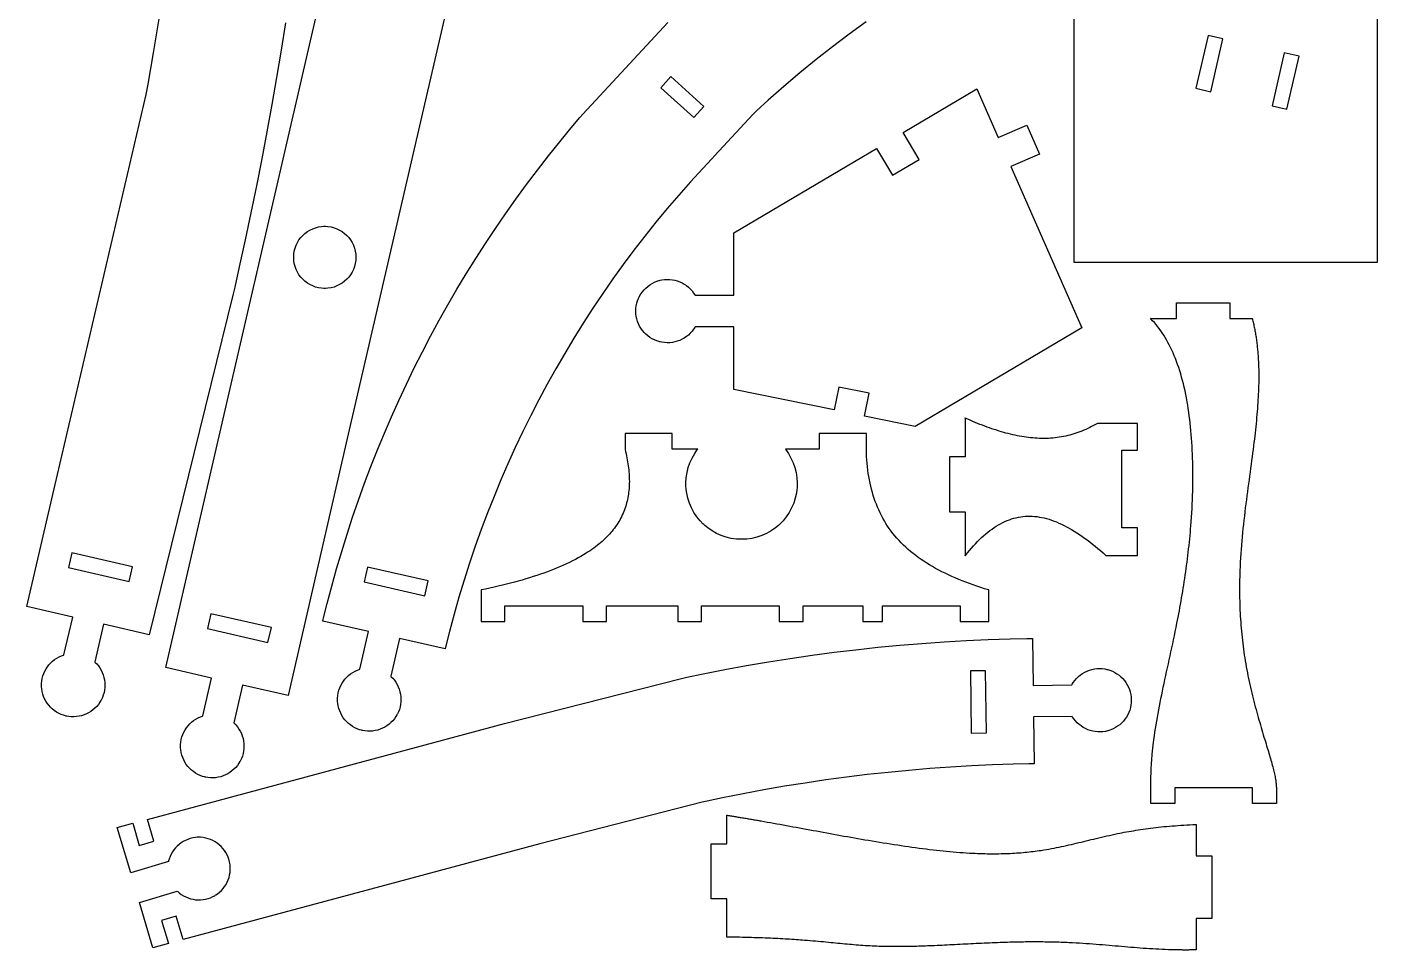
# Model space of a CAD drawing. Extents: x 0 to 176, y 0 to 248.
# Drawn here: x 0 to 172.7, y 0 to 118.1 of the extents above; entities that cross this region are included whole.
import ezdxf

# ---------------------------------------------------------------- set-up
doc = ezdxf.new("R2010")
doc.units = 0
doc.layers.get('0').update_dxf_attribs({"linetype": 'CONTINUOUS'})

msp = doc.modelspace()

# ---------------------------------------------------------------- linework, layer by layer
at = {"color": 0}
for points in [[(81.3242, 240.169), (40.8483, 64.9386), (33.419, 32.5633), (27.571, 33.9054), (26.4615, 29.0706), (26.524, 29.0125), (26.7019, 28.8278), (26.9186, 28.5692), (27.111, 28.2961), (27.279, 28.0107), (27.4222, 27.7142), (27.5404, 27.4083), (27.6335, 27.0949), (27.7008, 26.7754), (27.7424, 26.4515), (27.7579, 26.1249), (27.7469, 25.7972), (27.7093, 25.4701), (27.6447, 25.1451), (27.5528, 24.824), (27.4335, 24.5085), (27.3264, 24.2756), (27.2864, 24.2), (27.2465, 24.1246), (27.114, 23.905), (26.9201, 23.6289), (26.7061, 23.3725), (26.4737, 23.1364), (26.2243, 22.9214), (25.9594, 22.7282), (25.6807, 22.5574), (25.3894, 22.4097), (25.0874, 22.2858), (24.7758, 22.1865), (24.4564, 22.1125), (24.1307, 22.0643), (23.8001, 22.0428), (23.4661, 22.0485), (23.1304, 22.0822), (22.8776, 22.1256), (22.7944, 22.1446), (22.7112, 22.1638), (22.4649, 22.235), (22.1481, 22.351), (21.845, 22.4914), (21.5569, 22.6549), (21.2849, 22.8403), (21.0297, 23.0462), (20.7926, 23.2714), (20.5747, 23.5146), (20.3769, 23.7744), (20.2006, 24.0497), (20.0465, 24.3392), (19.9157, 24.6414), (19.8096, 24.9551), (19.7287, 25.2792), (19.6746, 25.6122), (19.6513, 25.8675), (19.6482, 25.9529), (19.6451, 26.0382), (19.6503, 26.2946), (19.6804, 26.6307), (19.7378, 26.9596), (19.8213, 27.2803), (19.93, 27.591), (20.0631, 27.8907), (20.2193, 28.1779), (20.3979, 28.4513), (20.5979, 28.7093), (20.8182, 28.951), (21.0581, 29.1746), (21.3163, 29.379), (21.5918, 29.5626), (21.884, 29.7244), (22.1917, 29.8628), (22.4324, 29.9514), (22.514, 29.9764), (23.6235, 34.8112), (17.7756, 36.1532), (25.21, 68.5508), (65.6858, 243.782)], [(172.7, 138.096), (172.7, 87.9808), (172.7, 87.9808), (133.973, 87.9808), (133.973, 138.096)], [(33.0629, 118.653), (32.5049, 115.168), (31.9221, 111.687), (31.3147, 108.21), (30.6829, 104.737), (30.0264, 101.268), (29.3453, 97.8039), (28.6396, 94.3438), (27.9094, 90.8881), (27.1547, 87.4369), (26.5735, 84.8515), (26.3756, 83.9907), (15.6381, 40.3619), (9.79221, 41.7122), (8.67583, 36.879), (8.73828, 36.8208), (8.91596, 36.6358), (9.13222, 36.3768), (9.32422, 36.1036), (9.49181, 35.8179), (9.63465, 35.5213), (9.75244, 35.2153), (9.845, 34.9017), (9.91194, 34.5821), (9.95301, 34.2582), (9.96799, 33.9315), (9.95654, 33.6039), (9.91846, 33.2768), (9.8534, 32.9519), (9.76113, 32.631), (9.64133, 32.3156), (9.53381, 32.0828), (9.49376, 32.0074), (9.45372, 31.9319), (9.3209, 31.7125), (9.12657, 31.4368), (8.91233, 31.1806), (8.67953, 30.9449), (8.42985, 30.7301), (8.16471, 30.5374), (7.88564, 30.3669), (7.59424, 30.2197), (7.29189, 30.0962), (6.98025, 29.9974), (6.66075, 29.9238), (6.33496, 29.876), (6.00435, 29.8549), (5.67042, 29.8611), (5.33479, 29.8954), (5.08203, 29.939), (4.99892, 29.9583), (4.91575, 29.9775), (4.66943, 30.0492), (4.35281, 30.1656), (4.04997, 30.3064), (3.76215, 30.4703), (3.49024, 30.6561), (3.2354, 30.8624), (2.99869, 31.0879), (2.78114, 31.3314), (2.58382, 31.5915), (2.40776, 31.8671), (2.25407, 32.1568), (2.12381, 32.4592), (2.01801, 32.7731), (1.93772, 33.0972), (1.88406, 33.4303), (1.861, 33.6858), (1.85807, 33.7711), (1.85514, 33.8564), (1.86062, 34.1128), (1.89128, 34.4488), (1.94906, 34.7776), (2.0331, 35.0982), (2.14225, 35.4087), (2.27572, 35.7083), (2.4324, 35.9953), (2.61143, 36.2683), (2.81174, 36.5262), (3.03244, 36.7674), (3.27246, 36.9907), (3.53097, 37.1947), (3.80692, 37.3781), (4.09933, 37.5393), (4.40722, 37.6772), (4.64806, 37.7656), (4.72971, 37.7904), (5.84614, 42.6237), (0, 43.974), (3.60867, 59.5969), (15.2368, 109.487), (15.4797, 110.825), (16.1788, 114.844), (17.0601, 120.209)], [(107.356, 118.803), (105.189, 117.233), (103.053, 115.622), (100.948, 113.968), (98.8743, 112.273), (96.8336, 110.536), (94.8261, 108.76), (93.3414, 107.402), (92.8525, 106.943), (88.011, 101.696), (87.615, 101.283), (86.4407, 100.033), (84.8997, 98.3453), (83.3886, 96.634), (81.9072, 94.8996), (80.4563, 93.1424), (79.0354, 91.3626), (77.6453, 89.5608), (76.286, 87.7374), (74.9578, 85.8926), (73.6608, 84.0272), (72.3953, 82.1412), (71.1615, 80.2354), (69.9597, 78.3099), (68.79, 76.3651), (67.6528, 74.4018), (66.5481, 72.4199), (65.4763, 70.4201), (64.4375, 68.4029), (63.4321, 66.3685), (62.4601, 64.3172), (61.5219, 62.2497), (60.6176, 60.1664), (59.7475, 58.0676), (58.9119, 55.9536), (58.1108, 53.825), (57.3447, 51.6821), (56.6136, 49.5254), (55.9178, 47.3553), (55.2575, 45.1721), (54.6331, 42.9763), (54.0444, 40.7682), (53.6256, 39.1044), (53.4922, 38.5483), (47.6422, 39.8825), (46.5392, 35.0461), (46.6018, 34.9882), (46.78, 34.8038), (46.9969, 34.5454), (47.1897, 34.2726), (47.3581, 33.9874), (47.5018, 33.6911), (47.6204, 33.3854), (47.7137, 33.0721), (47.7817, 32.7528), (47.8236, 32.4289), (47.8396, 32.1024), (47.829, 31.7746), (47.7918, 31.4474), (47.7276, 31.1224), (47.6363, 30.8012), (47.5174, 30.4854), (47.4104, 30.2524), (47.3707, 30.1768), (47.3308, 30.1014), (47.1986, 29.8815), (47.005, 29.6051), (46.7914, 29.3485), (46.5593, 29.1121), (46.3103, 28.8968), (46.0457, 28.7032), (45.7671, 28.5319), (45.476, 28.3839), (45.174, 28.2597), (44.8626, 28.16), (44.5435, 28.0854), (44.2178, 28.0368), (43.8872, 28.0149), (43.5533, 28.0201), (43.2175, 28.0533), (42.9647, 28.0964), (42.8815, 28.1153), (42.7983, 28.1343), (42.5518, 28.2053), (42.2349, 28.3208), (41.9315, 28.4608), (41.6433, 28.624), (41.3708, 28.809), (41.1154, 29.0146), (40.8781, 29.2394), (40.6599, 29.4824), (40.4618, 29.7419), (40.285, 30.0169), (40.1306, 30.3061), (39.9994, 30.6082), (39.8928, 30.9219), (39.8115, 31.2458), (39.7569, 31.5787), (39.7332, 31.834), (39.7301, 31.9194), (39.7269, 32.0047), (39.7317, 32.2611), (39.7614, 32.5972), (39.8183, 32.9262), (39.9014, 33.2469), (40.0097, 33.5579), (40.1424, 33.8578), (40.2982, 34.1451), (40.4765, 34.4187), (40.6761, 34.6771), (40.8961, 34.919), (41.1356, 35.1431), (41.3935, 35.3478), (41.6689, 35.5318), (41.9608, 35.6939), (42.2685, 35.8326), (42.509, 35.9217), (42.5906, 35.9467), (43.6936, 40.7831), (37.8431, 42.1174), (37.9772, 42.679), (38.3964, 44.3601), (38.9828, 46.5922), (39.6022, 48.8136), (40.2544, 51.0237), (40.9393, 53.2225), (41.6565, 55.4093), (42.4061, 57.5839), (43.1878, 59.746), (44.0013, 61.8951), (44.8465, 64.0311), (45.7233, 66.1535), (46.6315, 68.2619), (47.571, 70.3561), (48.5414, 72.4357), (49.5426, 74.5003), (50.5746, 76.5496), (51.6369, 78.5833), (52.7297, 80.601), (53.8526, 82.6022), (55.0056, 84.5869), (56.1882, 86.5546), (57.4006, 88.5049), (58.6422, 90.4375), (59.9132, 92.3519), (61.2133, 94.2481), (62.5424, 96.1256), (63.9, 97.9838), (65.2862, 99.8226), (66.7008, 101.642), (68.1438, 103.441), (69.6146, 105.219), (70.7354, 106.54), (71.1133, 106.977), (81.9608, 118.732)]]:
    msp.add_lwpolyline(points, dxfattribs=at)
for points in [[(151.435, 109.859), (152.989, 116.633), (151.089, 117.069), (149.535, 110.295), (151.435, 109.859)], [(161.182, 107.622), (162.736, 114.396), (160.836, 114.833), (159.281, 108.058), (161.182, 107.622)], [(82.3807, 111.798), (81.0739, 110.35), (85.2957, 106.539), (86.6024, 107.986), (82.3807, 111.798)], [(125.877, 100.272), (134.939, 79.6401), (113.611, 67.0024), (107.119, 68.3339), (107.722, 71.2728), (103.852, 72.0664), (103.25, 69.1275), (90.4197, 71.7589), (90.4197, 79.7543), (85.4592, 79.7543), (85.4165, 79.6803), (85.2763, 79.4656), (85.0726, 79.1967), (84.8497, 78.9481), (84.609, 78.7204), (84.3521, 78.5146), (84.0804, 78.3308), (83.7957, 78.1701), (83.4993, 78.0331), (83.1929, 77.92), (82.8782, 77.8319), (82.5562, 77.7693), (82.229, 77.7329), (81.8979, 77.7232), (81.5644, 77.7408), (81.2301, 77.7865), (80.979, 77.8389), (80.8967, 77.861), (80.8142, 77.8831), (80.5704, 77.9631), (80.2579, 78.0903), (79.9603, 78.2414), (79.6782, 78.4151), (79.4128, 78.6101), (79.1651, 78.825), (78.9364, 79.0586), (78.7274, 79.3094), (78.539, 79.5761), (78.3725, 79.8576), (78.2289, 80.1524), (78.1092, 80.459), (78.0142, 80.7764), (77.9451, 81.1032), (77.9029, 81.4379), (77.8886, 81.6939), (77.8886, 81.7793), (77.8886, 81.8647), (77.9029, 82.1208), (77.9451, 82.4556), (78.0142, 82.7822), (78.1092, 83.0996), (78.2289, 83.4063), (78.3725, 83.7011), (78.539, 83.9825), (78.7274, 84.2493), (78.9364, 84.5), (79.1651, 84.7336), (79.4128, 84.9485), (79.6782, 85.1436), (79.9603, 85.3172), (80.2579, 85.4685), (80.5704, 85.5957), (80.8142, 85.6757), (80.8967, 85.6976), (80.979, 85.7197), (81.2301, 85.7721), (81.5644, 85.8179), (81.8979, 85.8356), (82.229, 85.8258), (82.5562, 85.7894), (82.8782, 85.7268), (83.1929, 85.6386), (83.4993, 85.5257), (83.7957, 85.3886), (84.0804, 85.2278), (84.3521, 85.0442), (84.609, 84.8382), (84.8497, 84.6106), (85.0726, 84.3621), (85.2763, 84.0931), (85.4165, 83.8783), (85.4592, 83.8043), (90.4197, 83.8043), (90.4197, 91.7936), (108.676, 102.611), (110.715, 99.1699), (114.113, 101.183), (112.074, 104.625), (121.509, 110.215), (124.248, 103.98), (127.91, 105.588), (129.539, 101.88), (125.877, 100.272)], [(38.0914, 84.6854), (37.9899, 84.6854), (37.685, 84.706), (37.2903, 84.7661), (36.9093, 84.864), (36.5442, 84.9978), (36.1967, 85.1651), (35.8689, 85.3643), (35.5629, 85.5931), (35.2806, 85.8497), (35.024, 86.1319), (34.7951, 86.4379), (34.5961, 86.7657), (34.4288, 87.1132), (34.295, 87.4783), (34.1971, 87.8593), (34.1369, 88.254), (34.1164, 88.5588), (34.1164, 88.6604), (34.1164, 88.7619), (34.1369, 89.0668), (34.1971, 89.4615), (34.295, 89.8425), (34.4288, 90.2076), (34.5961, 90.5551), (34.7951, 90.8829), (35.024, 91.1889), (35.2806, 91.4711), (35.5629, 91.7276), (35.8689, 91.9565), (36.1967, 92.1557), (36.5442, 92.3231), (36.9093, 92.4567), (37.2903, 92.5546), (37.685, 92.6149), (37.9899, 92.6354), (38.0914, 92.6354), (38.1929, 92.6354), (38.4978, 92.6149), (38.8925, 92.5546), (39.2735, 92.4567), (39.6386, 92.3231), (39.9861, 92.1557), (40.3139, 91.9565), (40.6199, 91.7276), (40.9021, 91.4711), (41.1587, 91.1889), (41.3875, 90.8829), (41.5867, 90.5551), (41.754, 90.2076), (41.8876, 89.8425), (41.9856, 89.4615), (42.0458, 89.0668), (42.0664, 88.7619), (42.0664, 88.6604), (42.0664, 88.5588), (42.0458, 88.254), (41.9856, 87.8593), (41.8876, 87.4783), (41.754, 87.1132), (41.5867, 86.7657), (41.3875, 86.4379), (41.1587, 86.1319), (40.9021, 85.8497), (40.6199, 85.5931), (40.3139, 85.3643), (39.9861, 85.1651), (39.6386, 84.9978), (39.2735, 84.864), (38.8925, 84.7661), (38.4978, 84.706), (38.1929, 84.6854), (38.0914, 84.6854)], [(143.771, 20.9903), (143.771, 21.179), (143.771, 21.3679), (143.771, 21.5568), (143.774, 21.7458), (143.776, 21.935), (143.779, 22.1242), (143.785, 22.3135), (143.79, 22.5029), (143.796, 22.6924), (143.803, 22.8819), (143.811, 23.0717), (143.821, 23.2615), (143.831, 23.4514), (143.842, 23.6415), (143.853, 23.8317), (143.865, 24.0221), (143.879, 24.2125), (143.893, 24.4031), (143.908, 24.5938), (143.924, 24.7847), (143.94, 24.9757), (143.958, 25.1668), (143.976, 25.3582), (143.996, 25.5496), (144.015, 25.7413), (144.036, 25.9331), (144.058, 26.125), (144.081, 26.3172), (144.103, 26.5096), (144.163, 26.9735), (144.225, 27.4385), (144.293, 27.905), (144.364, 28.3731), (144.44, 28.8428), (144.518, 29.314), (144.601, 29.7871), (144.686, 30.2619), (144.775, 30.7386), (144.867, 31.2171), (144.961, 31.6976), (145.058, 32.1803), (145.157, 32.665), (145.258, 33.1518), (145.361, 33.641), (145.465, 34.1324), (145.572, 34.6261), (145.679, 35.1224), (145.788, 35.621), (145.897, 36.1224), (146.007, 36.6263), (146.118, 37.1328), (146.229, 37.6421), (146.34, 38.1543), (146.451, 38.6694), (146.563, 39.1874), (146.674, 39.7085), (146.783, 40.2325), (146.892, 40.7597), (147, 41.2903), (147.107, 41.824), (147.185, 42.224), (147.263, 42.6257), (147.339, 43.0292), (147.415, 43.4343), (147.49, 43.841), (147.564, 44.249), (147.636, 44.6586), (147.707, 45.0696), (147.778, 45.4818), (147.846, 45.8953), (147.914, 46.3099), (147.979, 46.7256), (148.044, 47.1424), (148.107, 47.56), (148.169, 47.9785), (148.229, 48.3979), (148.289, 48.8181), (148.346, 49.2389), (148.401, 49.6603), (148.456, 50.0822), (148.507, 50.5046), (148.557, 50.9274), (148.606, 51.3506), (148.653, 51.774), (148.697, 52.1976), (148.74, 52.6215), (148.782, 53.0453), (148.821, 53.4692), (148.857, 53.8929), (148.892, 54.3165), (148.935, 54.8714), (148.974, 55.4256), (149.008, 55.9785), (149.039, 56.5299), (149.067, 57.0799), (149.09, 57.6279), (149.11, 58.1742), (149.126, 58.7182), (149.139, 59.2597), (149.147, 59.7989), (149.151, 60.3353), (149.151, 60.8686), (149.149, 61.3989), (149.142, 61.9258), (149.131, 62.4492), (149.115, 62.9688), (149.097, 63.4846), (149.074, 63.9963), (149.047, 64.5036), (149.017, 65.0064), (148.982, 65.5046), (148.943, 65.9978), (148.901, 66.486), (148.854, 66.9689), (148.804, 67.4464), (148.749, 67.9182), (148.69, 68.384), (148.626, 68.8439), (148.56, 69.2975), (148.489, 69.7447), (148.414, 70.1853), (148.326, 70.659), (148.235, 71.1244), (148.139, 71.5819), (148.038, 72.0313), (147.931, 72.4722), (147.821, 72.905), (147.706, 73.3296), (147.585, 73.746), (147.46, 74.1542), (147.331, 74.5539), (147.197, 74.9454), (147.058, 75.3286), (146.914, 75.7035), (146.767, 76.07), (146.614, 76.4282), (146.457, 76.7779), (146.294, 77.1192), (146.129, 77.4521), (145.957, 77.7765), (145.782, 78.0925), (145.603, 78.4), (145.418, 78.6992), (145.229, 78.9896), (145.036, 79.2715), (144.837, 79.545), (144.635, 79.8097), (144.429, 80.066), (144.218, 80.3137), (144.001, 80.5526), (143.782, 80.7831), (143.781, 80.7844), (143.779, 80.786), (143.778, 80.7874), (143.775, 80.7901), (143.774, 80.7915), (143.771, 80.7944), (143.769, 80.7958), (143.768, 80.7972), (143.767, 80.7986), (143.765, 80.8001), (143.761, 80.8043), (143.76, 80.8057), (143.758, 80.8072), (143.757, 80.8086), (143.756, 80.81), (143.753, 80.8128), (143.751, 80.8143), (143.749, 80.8171), (143.747, 80.8185), (143.743, 80.8228), (143.742, 80.8242), (143.739, 80.8269), (147.069, 80.8269), (147.069, 82.8269), (153.868, 82.8269), (153.868, 80.8269), (156.75, 80.8269), (156.756, 80.8081), (156.793, 80.6585), (156.829, 80.5079), (156.864, 80.3565), (156.899, 80.2042), (156.932, 80.051), (156.964, 79.8968), (156.996, 79.7418), (157.028, 79.586), (157.057, 79.429), (157.086, 79.2714), (157.115, 79.1128), (157.143, 78.9532), (157.169, 78.7928), (157.196, 78.6314), (157.221, 78.4693), (157.244, 78.3061), (157.268, 78.1421), (157.29, 77.9771), (157.311, 77.8113), (157.332, 77.6444), (157.353, 77.4768), (157.371, 77.3082), (157.39, 77.1388), (157.407, 76.9683), (157.424, 76.7969), (157.439, 76.6247), (157.454, 76.4517), (157.468, 76.2776), (157.481, 76.1026), (157.493, 75.9268), (157.513, 75.605), (157.531, 75.2803), (157.544, 74.9525), (157.556, 74.6215), (157.564, 74.2875), (157.569, 73.9506), (157.572, 73.6104), (157.571, 73.2672), (157.568, 72.9211), (157.563, 72.5718), (157.554, 72.2196), (157.544, 71.8643), (157.531, 71.5061), (157.515, 71.1447), (157.497, 70.7806), (157.476, 70.4132), (157.453, 70.0429), (157.428, 69.6697), (157.401, 69.2935), (157.371, 68.9143), (157.339, 68.5322), (157.306, 68.1471), (157.269, 67.7592), (157.232, 67.3682), (157.192, 66.9743), (157.15, 66.5775), (157.106, 66.1778), (157.06, 65.7751), (157.013, 65.3697), (156.964, 64.9612), (156.913, 64.55), (156.853, 64.0783), (156.79, 63.6029), (156.728, 63.1238), (156.663, 62.641), (156.597, 62.1546), (156.531, 61.6647), (156.462, 61.1715), (156.394, 60.675), (156.326, 60.1753), (156.258, 59.6725), (156.189, 59.1667), (156.121, 58.6581), (156.054, 58.1465), (155.986, 57.6324), (155.921, 57.1156), (155.856, 56.5962), (155.792, 56.0744), (155.731, 55.5503), (155.669, 55.024), (155.611, 54.4954), (155.556, 53.9649), (155.501, 53.4324), (155.45, 52.8981), (155.403, 52.3619), (155.357, 51.8242), (155.314, 51.2847), (155.275, 50.7438), (155.24, 50.2015), (155.208, 49.6581), (155.182, 49.1132), (155.158, 48.5674), (155.144, 48.1792), (155.133, 47.7906), (155.124, 47.4015), (155.118, 47.0124), (155.114, 46.6228), (155.112, 46.2332), (155.114, 45.8435), (155.118, 45.4537), (155.124, 45.064), (155.132, 44.6746), (155.143, 44.2853), (155.157, 43.8961), (155.174, 43.5074), (155.193, 43.119), (155.214, 42.7311), (155.237, 42.3438), (155.264, 41.9569), (155.293, 41.5708), (155.325, 41.1856), (155.36, 40.801), (155.396, 40.4172), (155.435, 40.0346), (155.478, 39.6528), (155.522, 39.2722), (155.569, 38.8926), (155.618, 38.5144), (155.671, 38.1374), (155.726, 37.7617), (155.783, 37.3875), (155.843, 37.0147), (155.906, 36.6436), (155.974, 36.2601), (156.044, 35.8786), (156.117, 35.4992), (156.193, 35.1218), (156.269, 34.7467), (156.35, 34.3739), (156.431, 34.0036), (156.514, 33.6358), (156.599, 33.2707), (156.685, 32.9082), (156.772, 32.5488), (156.861, 32.1922), (156.951, 31.8386), (157.042, 31.4883), (157.133, 31.1411), (157.226, 30.7975), (157.319, 30.4572), (157.413, 30.1206), (157.506, 29.7876), (157.599, 29.4583), (157.692, 29.1332), (157.786, 28.8118), (157.879, 28.4946), (157.971, 28.1817), (158.063, 27.8729), (158.154, 27.5687), (158.244, 27.2689), (158.333, 26.9737), (158.422, 26.6833), (158.508, 26.3978), (158.585, 26.1471), (158.658, 25.9004), (158.732, 25.6579), (158.803, 25.4196), (158.872, 25.1856), (158.94, 24.9556), (159.006, 24.7301), (159.069, 24.5089), (159.131, 24.2919), (159.19, 24.0796), (159.247, 23.8715), (159.303, 23.6681), (159.356, 23.469), (159.406, 23.2746), (159.454, 23.0847), (159.499, 22.8996), (159.542, 22.719), (159.581, 22.5432), (159.618, 22.3721), (159.653, 22.2058), (159.683, 22.0444), (159.712, 21.8878), (159.737, 21.7361), (159.76, 21.5894), (159.779, 21.4476), (159.794, 21.311), (159.807, 21.1793), (159.817, 21.0526), (159.821, 20.9313), (159.824, 20.815), (159.824, 18.7769), (156.774, 18.7769), (156.774, 20.7769), (146.824, 20.7769), (146.824, 18.7769), (143.774, 18.7769), (143.774, 20.8015), (143.771, 20.9903)], [(119.996, 68.1026), (119.996, 63.1317), (117.996, 63.1317), (117.996, 56.0817), (119.996, 56.0817), (119.996, 50.4603), (119.998, 50.4622), (119.999, 50.464), (120.001, 50.466), (120.002, 50.4679), (120.004, 50.4697), (120.005, 50.4717), (120.008, 50.4754), (120.01, 50.4774), (120.011, 50.4792), (120.013, 50.4811), (120.014, 50.4829), (120.016, 50.4849), (120.018, 50.4886), (120.02, 50.4906), (120.021, 50.4924), (120.023, 50.4943), (120.026, 50.4981), (120.027, 50.5), (120.029, 50.5019), (120.03, 50.5038), (120.032, 50.5057), (120.033, 50.5075), (120.036, 50.5114), (120.038, 50.5132), (120.039, 50.5151), (120.041, 50.5169), (120.295, 50.8343), (120.551, 51.1424), (120.808, 51.4408), (121.066, 51.7299), (121.326, 52.009), (121.587, 52.2785), (121.849, 52.5382), (122.113, 52.7876), (122.378, 53.0272), (122.645, 53.2564), (122.913, 53.4754), (123.182, 53.6839), (123.453, 53.8819), (123.726, 54.0693), (124, 54.246), (124.275, 54.4117), (124.553, 54.5667), (124.831, 54.7104), (125.111, 54.8431), (125.393, 54.9644), (125.677, 55.0744), (125.962, 55.1731), (126.248, 55.26), (126.537, 55.3353), (126.827, 55.3987), (127.118, 55.4504), (127.412, 55.4901), (127.707, 55.5176), (128.004, 55.5329), (128.302, 55.536), (128.602, 55.5268), (128.905, 55.5054), (129.208, 55.4722), (129.514, 55.4272), (129.821, 55.3706), (130.13, 55.3022), (130.441, 55.2225), (130.753, 55.1315), (131.067, 55.0293), (131.383, 54.9161), (131.7, 54.7918), (132.019, 54.6568), (132.339, 54.511), (132.661, 54.3547), (132.984, 54.1879), (133.309, 54.0107), (133.635, 53.8235), (133.963, 53.626), (134.292, 53.4186), (134.623, 53.2013), (134.955, 52.9743), (135.288, 52.7378), (135.623, 52.4917), (135.96, 52.2363), (136.297, 51.9715), (136.636, 51.6978), (136.976, 51.415), (137.318, 51.1233), (137.66, 50.8229), (138.004, 50.5139), (138.005, 50.5138), (138.005, 50.5133), (138.005, 50.5131), (138.006, 50.5129), (138.006, 50.5126), (138.006, 50.5122), (138.007, 50.5119), (138.007, 50.5118), (138.007, 50.5115), (138.008, 50.5111), (138.008, 50.511), (138.008, 50.5107), (138.008, 50.5104), (138.009, 50.51), (138.009, 50.5099), (138.009, 50.5096), (138.009, 50.5094), (138.01, 50.5089), (138.01, 50.5087), (138.01, 50.5085), (138.011, 50.5083), (138.011, 50.5079), (138.011, 50.5076), (138.012, 50.5075), (142.046, 50.5075), (142.046, 54.0365), (140.046, 54.0365), (140.046, 63.9865), (142.046, 63.9865), (142.046, 67.3932), (136.93, 67.3932), (136.93, 67.3931), (136.93, 67.3929), (136.93, 67.3928), (136.929, 67.3926), (136.929, 67.3925), (136.929, 67.3924), (136.929, 67.3922), (136.928, 67.3921), (136.928, 67.3919), (136.928, 67.3918), (136.928, 67.3917), (136.927, 67.3915), (136.927, 67.3914), (136.927, 67.3911), (136.927, 67.3911), (136.926, 67.391), (136.926, 67.3908), (136.926, 67.3907), (136.926, 67.3906), (136.926, 67.3904), (136.925, 67.3904), (136.925, 67.3903), (136.925, 67.39), (136.925, 67.3899), (136.924, 67.3899), (136.684, 67.2518), (136.442, 67.1185), (136.198, 66.9901), (135.953, 66.8667), (135.706, 66.7483), (135.458, 66.6349), (135.207, 66.5264), (134.955, 66.4231), (134.701, 66.3249), (134.445, 66.2319), (134.188, 66.144), (133.928, 66.0615), (133.667, 65.9842), (133.404, 65.9122), (133.14, 65.8457), (132.873, 65.7844), (132.604, 65.7289), (132.334, 65.6786), (132.062, 65.6339), (131.788, 65.5949), (131.511, 65.5614), (131.233, 65.5336), (130.953, 65.5114), (130.671, 65.495), (130.387, 65.4844), (130.101, 65.4797), (129.813, 65.4807), (129.523, 65.4878), (129.231, 65.5007), (128.937, 65.5196), (128.662, 65.5424), (128.385, 65.5699), (128.106, 65.6021), (127.826, 65.639), (127.545, 65.6806), (127.261, 65.7267), (126.977, 65.7772), (126.69, 65.8324), (126.403, 65.8919), (126.113, 65.956), (125.822, 66.0243), (125.53, 66.0968), (125.236, 66.1736), (124.941, 66.2547), (124.644, 66.34), (124.346, 66.4293), (124.046, 66.5228), (123.745, 66.6201), (123.443, 66.7215), (123.139, 66.8269), (122.834, 66.9361), (122.528, 67.0493), (122.22, 67.1661), (121.911, 67.2867), (121.601, 67.411), (121.29, 67.539), (120.977, 67.6707), (120.663, 67.8058), (120.348, 67.9444), (120.032, 68.0865), (119.996, 68.1026)], [(107.375, 64.0729), (107.375, 66.0974), (101.325, 66.0974), (101.325, 64.0974), (97.011, 64.0974), (97.1142, 63.9661), (97.3992, 63.5528), (97.7326, 62.9782), (98.0099, 62.3776), (98.23, 61.7551), (98.3914, 61.115), (98.4932, 60.4612), (98.5338, 59.7982), (98.5253, 59.2963), (98.5121, 59.1297), (98.4989, 58.9633), (98.4278, 58.4664), (98.2829, 57.8181), (98.0792, 57.1886), (97.8185, 56.5821), (97.5028, 56.0022), (97.1339, 55.4531), (96.7138, 54.9383), (96.3671, 54.5754), (96.2444, 54.4621), (96.1218, 54.3488), (95.7324, 54.0319), (95.186, 53.654), (94.6093, 53.3299), (94.0063, 53.0611), (93.381, 52.8494), (92.7374, 52.6962), (92.0796, 52.6032), (91.5786, 52.5717), (91.4115, 52.5717), (91.2446, 52.5717), (90.7436, 52.6032), (90.0857, 52.6962), (89.4422, 52.8494), (88.8168, 53.0611), (88.2138, 53.3299), (87.6371, 53.654), (87.0907, 54.0319), (86.7014, 54.3488), (86.5787, 54.4621), (86.456, 54.5754), (86.1093, 54.9383), (85.6892, 55.4531), (85.3204, 56.0022), (85.0047, 56.5821), (84.744, 57.1886), (84.5401, 57.8181), (84.3953, 58.4664), (84.3243, 58.9633), (84.311, 59.1297), (84.2978, 59.2963), (84.2893, 59.7982), (84.3299, 60.4612), (84.4315, 61.115), (84.5931, 61.7551), (84.8131, 62.3776), (85.0904, 62.9782), (85.4239, 63.5528), (85.7089, 63.9661), (85.8121, 64.0974), (82.5506, 64.0974), (82.5506, 66.0974), (76.5006, 66.0974), (76.5006, 64.0692), (76.5014, 64.0661), (76.5683, 63.7983), (76.6313, 63.5324), (76.6897, 63.2681), (76.744, 63.0054), (76.794, 62.7446), (76.8397, 62.4856), (76.881, 62.2282), (76.9181, 61.9725), (76.9507, 61.7188), (76.9789, 61.4667), (77.0026, 61.2164), (77.0221, 60.9679), (77.0369, 60.7213), (77.0474, 60.4763), (77.0532, 60.2332), (77.0546, 59.9921), (77.0514, 59.7526), (77.0436, 59.5151), (77.0313, 59.2793), (77.0143, 59.0456), (76.9928, 58.8136), (76.9665, 58.5835), (76.9356, 58.3553), (76.8999, 58.129), (76.8596, 57.9046), (76.8144, 57.6821), (76.7646, 57.4615), (76.71, 57.2429), (76.6506, 57.0263), (76.5863, 56.8114), (76.5115, 56.5819), (76.4308, 56.3549), (76.3443, 56.1301), (76.2517, 55.9078), (76.1532, 55.6878), (76.0486, 55.4703), (75.9382, 55.255), (75.8219, 55.0422), (75.6996, 54.8318), (75.5714, 54.6237), (75.4372, 54.4181), (75.2972, 54.2147), (75.1514, 54.0136), (74.9996, 53.815), (74.8421, 53.6188), (74.6786, 53.4247), (74.5092, 53.2331), (74.334, 53.0437), (74.1531, 52.8568), (73.9662, 52.6721), (73.7738, 52.4897), (73.5754, 52.3096), (73.3713, 52.1319), (73.1612, 51.9564), (72.9456, 51.7832), (72.7242, 51.6124), (72.4971, 51.4437), (72.2642, 51.2774), (72.0256, 51.1133), (71.7811, 50.9515), (71.5311, 50.7919), (71.2001, 50.5892), (70.8604, 50.3899), (70.5119, 50.1939), (70.1549, 50.0015), (69.7893, 49.8124), (69.4154, 49.6267), (69.0331, 49.4443), (68.6425, 49.2651), (68.2437, 49.0893), (67.8368, 48.9168), (67.4219, 48.7474), (66.999, 48.5811), (66.5683, 48.4182), (66.1297, 48.2582), (65.6835, 48.1013), (65.2296, 47.9475), (64.7682, 47.7967), (64.2993, 47.6489), (63.8229, 47.504), (63.3393, 47.3621), (62.8485, 47.2231), (62.3504, 47.0869), (61.8453, 46.9536), (61.3332, 46.8231), (60.8142, 46.6953), (60.2882, 46.5703), (59.7557, 46.4479), (59.2162, 46.3283), (58.6704, 46.2112), (58.1179, 46.0969), (58.1174, 46.0968), (58.1167, 46.0967), (58.116, 46.0965), (58.1153, 46.0964), (58.1146, 46.0962), (58.114, 46.0961), (58.1133, 46.096), (58.1126, 46.0958), (58.1119, 46.0957), (58.1114, 46.0956), (58.1106, 46.0954), (58.11, 46.0953), (58.1093, 46.0951), (58.1086, 46.095), (58.1074, 46.0947), (58.1067, 46.0946), (58.106, 46.0944), (58.1053, 46.0943), (58.1047, 46.0942), (58.1039, 46.094), (58.1033, 46.0939), (58.1026, 46.0938), (58.1019, 46.0936), (58.1013, 46.0935), (58.1007, 46.0933), (58.1, 46.0932), (58.0993, 46.0931), (58.0986, 46.0931), (58.0979, 46.0928), (58.0972, 46.0928), (58.0972, 42.0474), (61.1474, 42.0474), (61.1474, 44.0474), (71.0974, 44.0474), (71.0974, 42.0474), (74.1474, 42.0474), (74.1474, 44.0474), (83.2449, 44.0474), (83.2449, 42.0474), (86.2799, 42.0474), (86.2799, 44.0474), (96.2299, 44.0474), (96.2299, 42.0474), (99.2949, 42.0474), (99.2949, 44.0474), (106.939, 44.0474), (106.939, 42.0474), (109.42, 42.0474), (109.42, 44.0474), (119.37, 44.0474), (119.37, 42.0474), (123.023, 42.0474), (123.023, 46.0908), (123.023, 46.091), (123.022, 46.0913), (123.021, 46.0915), (123.02, 46.0918), (123.019, 46.0922), (123.018, 46.0925), (123.017, 46.0928), (123.016, 46.0931), (123.015, 46.0935), (123.014, 46.0938), (123.013, 46.094), (123.012, 46.0943), (123.01, 46.0947), (123.01, 46.095), (123.009, 46.0953), (123.008, 46.0956), (123.007, 46.0957), (123.007, 46.0958), (123.006, 46.096), (123.006, 46.0962), (123.005, 46.0964), (122.504, 46.25), (122.01, 46.4075), (121.523, 46.5693), (121.043, 46.7351), (120.57, 46.9053), (120.103, 47.0797), (119.644, 47.2586), (119.193, 47.4418), (118.748, 47.6294), (118.311, 47.8217), (117.882, 48.0185), (117.46, 48.22), (117.046, 48.4261), (116.64, 48.6371), (116.242, 48.8529), (115.851, 49.0735), (115.469, 49.299), (115.095, 49.5296), (114.73, 49.7653), (114.373, 50.006), (114.024, 50.2519), (113.684, 50.5031), (113.353, 50.7594), (113.031, 51.0213), (112.717, 51.2885), (112.412, 51.561), (112.117, 51.8392), (111.831, 52.1229), (111.554, 52.4122), (111.286, 52.7074), (111.028, 53.0082), (110.779, 53.3149), (110.54, 53.6274), (110.311, 53.9457), (110.09, 54.2696), (109.879, 54.5992), (109.678, 54.9343), (109.485, 55.275), (109.301, 55.6213), (109.126, 55.9729), (108.96, 56.33), (108.803, 56.6924), (108.654, 57.06), (108.514, 57.4331), (108.383, 57.8111), (108.26, 58.1944), (108.145, 58.5828), (108.038, 58.9763), (107.94, 59.3746), (107.85, 59.7781), (107.768, 60.1863), (107.693, 60.5993), (107.627, 61.0172), (107.568, 61.44), (107.517, 61.8674), (107.474, 62.2993), (107.438, 62.736), (107.41, 63.1771), (107.389, 63.6228)], [(5.74664, 50.8574), (5.30778, 48.9574), (13.0538, 47.1682), (13.4927, 49.0682), (5.74664, 50.8574)], [(43.5712, 49.0164), (43.1376, 47.1151), (50.8886, 45.3475), (51.3222, 47.2486), (43.5712, 49.0164)], [(23.5122, 43.0447), (23.0761, 41.1442), (30.8247, 39.366), (31.261, 41.2667), (23.5122, 43.0447)], [(65.6049, 13.5867), (19.9821, 1.34332), (19.0947, 4.32471), (17.2257, 3.76844), (18.0979, 0.83773), (16.1174, 0.30615), (14.391, 6.10699), (19.2211, 7.54449), (19.2819, 7.48589), (19.4747, 7.32026), (19.7426, 7.12067), (20.0233, 6.94581), (20.3153, 6.7959), (20.6165, 6.67111), (20.9256, 6.57172), (21.2408, 6.49778), (21.5606, 6.44954), (21.8832, 6.42719), (22.2069, 6.43088), (22.5303, 6.46078), (22.8515, 6.51708), (23.1689, 6.60004), (23.481, 6.70969), (23.786, 6.84636), (24.01, 6.96619), (24.0822, 7.01014), (24.1544, 7.05414), (24.3636, 7.19819), (24.625, 7.40647), (24.8657, 7.63336), (25.085, 7.87733), (25.2825, 8.13687), (25.4574, 8.41043), (25.6092, 8.6964), (25.7374, 8.99328), (25.8412, 9.29949), (25.9203, 9.6135), (25.9737, 9.93375), (26.0011, 10.2587), (26.0019, 10.5868), (25.9754, 10.9165), (25.921, 11.2462), (25.8622, 11.4934), (25.8381, 11.5744), (25.814, 11.6554), (25.7281, 11.8945), (25.5932, 12.2003), (25.4353, 12.4909), (25.2553, 12.7652), (25.0546, 13.0222), (24.8346, 13.2611), (24.5968, 13.4809), (24.3424, 13.6805), (24.0728, 13.859), (23.7893, 14.0154), (23.4932, 14.1488), (23.186, 14.2582), (22.8689, 14.3425), (22.5435, 14.4008), (22.2107, 14.4324), (21.9567, 14.4385), (21.8722, 14.4358), (21.7876, 14.4332), (21.5346, 14.411), (21.2046, 14.3586), (20.8833, 14.2799), (20.5722, 14.1758), (20.2725, 14.0474), (19.9854, 13.8956), (19.7124, 13.7216), (19.4544, 13.5265), (19.2131, 13.3112), (18.9896, 13.077), (18.7851, 12.8247), (18.6011, 12.5555), (18.4387, 12.2705), (18.2993, 11.9705), (18.184, 11.6568), (18.1133, 11.4128), (18.0944, 11.3304), (13.2642, 9.8929), (11.5374, 15.695), (13.5181, 16.2265), (14.359, 13.4009), (16.2281, 13.9571), (15.4022, 16.7321), (61.0918, 28.9935), (83.7263, 34.7781), (84.4179, 34.9274), (86.4968, 35.3582), (89.2736, 35.9036), (92.0564, 36.4144), (94.8447, 36.8907), (97.6383, 37.3321), (100.437, 37.7386), (103.24, 38.1106), (106.048, 38.4475), (108.859, 38.7496), (111.674, 39.0168), (114.493, 39.249), (117.314, 39.4462), (120.138, 39.6083), (122.964, 39.7356), (125.793, 39.8276), (127.915, 39.8746), (128.623, 39.8844), (128.707, 33.885), (133.667, 33.9544), (133.709, 34.029), (133.846, 34.2457), (134.046, 34.5175), (134.265, 34.7692), (134.503, 35.0001), (134.757, 35.2096), (135.026, 35.3971), (135.308, 35.5618), (135.602, 35.7031), (135.907, 35.8203), (136.221, 35.9128), (136.542, 35.9799), (136.869, 36.021), (137.2, 36.0353), (137.533, 36.0224), (137.868, 35.9812), (138.12, 35.9324), (138.203, 35.9115), (138.285, 35.8906), (138.53, 35.814), (138.844, 35.6911), (139.144, 35.5442), (139.429, 35.3744), (139.697, 35.1832), (139.947, 34.9717), (140.179, 34.7414), (140.392, 34.4936), (140.585, 34.2294), (140.754, 33.9504), (140.903, 33.6576), (141.026, 33.3526), (141.125, 33.0367), (141.199, 32.7108), (141.246, 32.3768), (141.264, 32.121), (141.265, 32.0356), (141.267, 31.9501), (141.256, 31.6939), (141.218, 31.3586), (141.154, 31.031), (141.064, 30.7124), (140.947, 30.404), (140.808, 30.1072), (140.646, 29.8236), (140.461, 29.5542), (140.256, 29.3004), (140.031, 29.0638), (139.786, 28.8454), (139.522, 28.6467), (139.243, 28.469), (138.947, 28.3137), (138.637, 28.1821), (138.394, 28.0988), (138.312, 28.0754), (138.23, 28.0524), (137.98, 27.9964), (137.646, 27.946), (137.313, 27.9236), (136.982, 27.9288), (136.654, 27.9606), (136.331, 28.0187), (136.015, 28.1025), (135.707, 28.2111), (135.409, 28.344), (135.122, 28.5008), (134.848, 28.6806), (134.588, 28.8829), (134.344, 29.1071), (134.118, 29.3526), (133.911, 29.6188), (133.767, 29.8315), (133.724, 29.9049), (128.764, 29.8354), (128.848, 23.836), (128.178, 23.8267), (126.169, 23.7819), (123.493, 23.6939), (120.818, 23.5721), (118.146, 23.4165), (115.476, 23.2272), (112.809, 23.0042), (110.145, 22.7475), (107.485, 22.4571), (104.829, 22.1332), (102.177, 21.7757), (99.5297, 21.3847), (96.8872, 20.9601), (94.2497, 20.5022), (91.6178, 20.0108), (88.9915, 19.4861), (87.0257, 19.0717), (86.3715, 18.9279), (65.6049, 13.5867)], [(120.792, 27.7736), (122.742, 27.801), (122.63, 35.7501), (120.681, 35.7229), (120.792, 27.7736)], [(149.547, 0.02322), (149.425, 0.02105), (149.306, 0.01915), (149.185, 0.01742), (149.064, 0.0159), (148.944, 0.01454), (148.825, 0.01345), (148.706, 0.01259), (148.587, 0.01188), (148.468, 0.01145), (148.35, 0.01118), (148.232, 0.01107), (148.114, 0.01123), (147.996, 0.01156), (147.878, 0.0121), (147.761, 0.01286), (147.644, 0.01378), (147.528, 0.01492), (147.411, 0.01628), (147.294, 0.0178), (147.179, 0.01953), (147.064, 0.02143), (146.947, 0.02355), (146.832, 0.02588), (146.718, 0.02837), (146.603, 0.03103), (146.489, 0.03391), (146.374, 0.03695), (146.26, 0.0402), (146.146, 0.04362), (146.032, 0.04725), (145.622, 0.06185), (145.214, 0.07883), (144.808, 0.09804), (144.404, 0.1193), (144.003, 0.14252), (143.603, 0.16753), (143.203, 0.19417), (142.806, 0.22228), (142.408, 0.25179), (142.011, 0.2825), (141.615, 0.31424), (141.218, 0.3469), (140.821, 0.38032), (140.424, 0.41433), (140.025, 0.44884), (139.625, 0.48367), (139.225, 0.51872), (138.822, 0.55371), (138.417, 0.58865), (138.01, 0.62332), (137.6, 0.65755), (137.188, 0.69124), (136.773, 0.72423), (136.354, 0.75635), (135.931, 0.78749), (135.505, 0.81749), (135.074, 0.84619), (134.64, 0.87343), (134.2, 0.89914), (133.755, 0.92307), (133.306, 0.94515), (133.057, 0.95638), (132.806, 0.96691), (132.554, 0.97678), (132.3, 0.986), (132.045, 0.99452), (131.788, 1.00239), (131.529, 1.0096), (131.268, 1.01611), (131.006, 1.02192), (130.742, 1.02707), (130.477, 1.03152), (130.21, 1.03532), (129.941, 1.03836), (129.671, 1.0408), (129.4, 1.04248), (129.126, 1.04351), (128.852, 1.04378), (128.576, 1.0434), (128.298, 1.04232), (128.019, 1.04053), (127.739, 1.03803), (127.457, 1.03483), (127.173, 1.03093), (126.889, 1.02631), (126.603, 1.021), (126.315, 1.01497), (126.027, 1.00819), (125.737, 1.00071), (125.446, 0.99251), (125.153, 0.98362), (124.815, 0.97249), (124.477, 0.96067), (124.137, 0.94808), (123.797, 0.93479), (123.456, 0.9209), (123.114, 0.90647), (122.773, 0.89144), (122.431, 0.87603), (122.089, 0.86019), (121.747, 0.84397), (121.406, 0.82742), (121.065, 0.81066), (120.725, 0.79362), (120.386, 0.77653), (120.047, 0.75928), (119.709, 0.74197), (119.373, 0.72472), (119.038, 0.70747), (118.705, 0.69037), (118.373, 0.67345), (118.043, 0.65668), (117.715, 0.64025), (117.389, 0.62413), (117.065, 0.60834), (116.744, 0.59299), (116.425, 0.57812), (116.109, 0.5638), (115.796, 0.55008), (115.486, 0.53695), (115.178, 0.52452), (114.947, 0.51562), (114.718, 0.50716), (114.491, 0.49924), (114.265, 0.49175), (114.042, 0.48475), (113.82, 0.4783), (113.6, 0.47228), (113.383, 0.4668), (113.167, 0.46181), (112.952, 0.4573), (112.74, 0.45334), (112.529, 0.44987), (112.32, 0.44689), (112.113, 0.44444), (111.908, 0.44249), (111.704, 0.44103), (111.502, 0.44016), (111.301, 0.43972), (111.102, 0.43989), (110.905, 0.44054), (110.709, 0.44173), (110.515, 0.44341), (110.323, 0.44569), (110.132, 0.44846), (109.942, 0.45177), (109.754, 0.45562), (109.567, 0.46002), (109.381, 0.46495), (109.198, 0.47043), (109.015, 0.47645), (108.709, 0.48785), (108.407, 0.50081), (108.108, 0.51525), (107.812, 0.53098), (107.518, 0.54807), (107.226, 0.56635), (106.935, 0.58588), (106.646, 0.6065), (106.357, 0.62815), (106.069, 0.65082), (105.781, 0.67443), (105.493, 0.69889), (105.204, 0.72412), (104.914, 0.75011), (104.623, 0.7768), (104.33, 0.80409), (104.035, 0.83192), (103.737, 0.86024), (103.437, 0.889), (103.134, 0.91813), (102.827, 0.94754), (102.516, 0.97716), (102.2, 1.007), (101.881, 1.03689), (101.556, 1.06689), (101.226, 1.09684), (100.89, 1.12668), (100.548, 1.15641), (100.199, 1.18593), (99.8442, 1.21517), (99.4817, 1.24409), (99.2206, 1.26427), (98.9551, 1.28418), (98.6856, 1.30377), (98.4117, 1.32302), (98.1335, 1.34196), (97.8507, 1.36051), (97.5635, 1.37874), (97.2717, 1.3966), (96.9753, 1.41401), (96.6742, 1.43104), (96.3681, 1.44764), (96.0572, 1.46382), (95.7415, 1.47954), (95.4207, 1.49479), (95.0947, 1.5096), (94.7636, 1.52388), (94.4274, 1.53765), (94.0858, 1.55089), (93.7389, 1.56358), (93.3864, 1.57579), (93.0285, 1.58735), (92.665, 1.59836), (92.2957, 1.60878), (91.9207, 1.6186), (91.54, 1.62782), (91.1533, 1.63633), (90.7608, 1.64426), (90.3621, 1.65147), (89.9574, 1.65804), (89.5465, 1.6639), (89.5457, 1.6639), (89.5449, 1.66396), (89.5417, 1.66396), (89.5408, 1.66401), (89.5375, 1.66401), (89.5367, 1.66407), (89.5333, 1.66407), (89.5325, 1.66411), (89.5293, 1.66411), (89.5285, 1.66417), (89.5251, 1.66417), (89.5243, 1.66422), (89.5211, 1.66422), (89.5211, 6.56158), (87.5211, 6.56158), (87.5211, 13.6116), (89.5211, 13.6116), (89.5211, 17.2583), (89.5499, 17.2539), (89.6872, 17.2325), (89.8253, 17.211), (89.9639, 17.1893), (90.1029, 17.1672), (90.2426, 17.1451), (90.3829, 17.1228), (90.5238, 17.1003), (90.6651, 17.0775), (90.8071, 17.0546), (90.9497, 17.0315), (91.0928, 17.0082), (91.2364, 16.9847), (91.3806, 16.961), (91.5253, 16.9371), (91.6706, 16.9131), (91.8163, 16.8887), (91.9626, 16.8643), (92.1096, 16.8397), (92.2569, 16.815), (92.405, 16.79), (92.5535, 16.7649), (92.7025, 16.7394), (92.8519, 16.714), (93.0021, 16.6882), (93.1528, 16.6625), (93.3039, 16.6364), (93.4554, 16.6101), (93.6076, 16.5838), (93.7603, 16.5572), (93.9135, 16.5306), (94.3072, 16.4615), (94.7042, 16.3914), (95.1046, 16.3201), (95.5081, 16.2479), (95.9147, 16.1747), (96.3242, 16.1006), (96.7367, 16.0256), (97.1518, 15.9499), (97.5694, 15.8735), (97.9896, 15.7964), (98.4122, 15.7188), (98.8371, 15.6404), (99.264, 15.5618), (99.6931, 15.4826), (100.124, 15.4032), (100.557, 15.3235), (100.991, 15.2435), (101.427, 15.1632), (101.865, 15.0831), (102.303, 15.0026), (102.744, 14.9224), (103.185, 14.8421), (103.627, 14.7619), (104.07, 14.6821), (104.514, 14.6025), (104.958, 14.5231), (105.403, 14.4442), (105.848, 14.3656), (106.294, 14.2875), (106.74, 14.2101), (107.186, 14.1332), (107.655, 14.0531), (108.124, 13.9739), (108.593, 13.8957), (109.06, 13.8187), (109.527, 13.7429), (109.992, 13.6684), (110.457, 13.5952), (110.92, 13.5234), (111.382, 13.453), (111.842, 13.3842), (112.301, 13.3169), (112.758, 13.2514), (113.214, 13.1874), (113.667, 13.1254), (114.118, 13.0651), (114.568, 13.0067), (115.015, 12.9504), (115.459, 12.8961), (115.901, 12.8438), (116.34, 12.7937), (116.777, 12.7459), (117.211, 12.7003), (117.641, 12.6571), (118.069, 12.6163), (118.493, 12.578), (118.914, 12.5423), (119.332, 12.5092), (119.746, 12.4787), (120.156, 12.451), (120.563, 12.4261), (120.966, 12.404), (121.285, 12.3885), (121.602, 12.3749), (121.916, 12.3632), (122.228, 12.3535), (122.537, 12.3456), (122.843, 12.3396), (123.147, 12.3356), (123.448, 12.3333), (123.747, 12.333), (124.043, 12.3345), (124.337, 12.3378), (124.628, 12.3429), (124.917, 12.3498), (125.204, 12.3585), (125.488, 12.369), (125.77, 12.3812), (126.05, 12.3952), (126.327, 12.411), (126.602, 12.4284), (126.876, 12.4476), (127.146, 12.4684), (127.415, 12.4909), (127.682, 12.5151), (127.946, 12.541), (128.209, 12.5685), (128.469, 12.5977), (128.728, 12.6284), (128.984, 12.6607), (129.239, 12.6947), (129.491, 12.7302), (129.742, 12.7673), (130.075, 12.8192), (130.405, 12.8737), (130.732, 12.9306), (131.057, 12.9897), (131.38, 13.0509), (131.701, 13.1143), (132.021, 13.1794), (132.339, 13.2464), (132.657, 13.3149), (132.973, 13.385), (133.288, 13.4564), (133.604, 13.5291), (133.919, 13.6029), (134.235, 13.6777), (134.551, 13.7534), (134.867, 13.8298), (135.185, 13.9068), (135.503, 13.9843), (135.823, 14.0622), (136.145, 14.1403), (136.469, 14.2185), (136.795, 14.2967), (137.123, 14.3747), (137.454, 14.4524), (137.788, 14.5297), (138.124, 14.6067), (138.465, 14.6828), (138.809, 14.7581), (139.157, 14.8325), (139.508, 14.906), (139.789, 14.9628), (140.072, 15.0189), (140.36, 15.0739), (140.649, 15.1281), (140.942, 15.1811), (141.239, 15.2332), (141.539, 15.2842), (141.842, 15.3339), (142.149, 15.3826), (142.46, 15.43), (142.774, 15.4764), (143.093, 15.5214), (143.414, 15.565), (143.74, 15.6074), (144.069, 15.6483), (144.404, 15.6879), (144.742, 15.726), (145.085, 15.7626), (145.431, 15.7976), (145.782, 15.8312), (146.138, 15.8632), (146.497, 15.8936), (146.861, 15.9222), (147.231, 15.9492), (147.604, 15.9744), (147.982, 15.9979), (148.365, 16.0196), (148.753, 16.0393), (149.146, 16.0574), (149.544, 16.0733), (149.546, 16.0733), (149.546, 16.0733), (149.547, 16.0733), (149.549, 16.0735), (149.55, 16.0735), (149.55, 16.0735), (149.551, 16.0735), (149.553, 16.0736), (149.554, 16.0736), (149.554, 16.0736), (149.556, 16.0736), (149.557, 16.0738), (149.557, 16.0738), (149.558, 16.0738), (149.56, 16.0739), (149.56, 16.0739), (149.561, 16.0739), (149.563, 16.0739), (149.564, 16.074), (149.564, 16.074), (149.567, 16.0742), (149.567, 16.0742), (149.568, 16.0742), (149.568, 16.0742), (149.571, 16.0743), (149.571, 16.0743), (149.571, 12.0733), (151.571, 12.0733), (151.571, 4.02328), (149.571, 4.02328), (149.571, 0.02371), (149.547, 0.02322)]]:
    msp.add_lwpolyline(points, close=True, dxfattribs=at)

doc.saveas('drawing.dxf')
